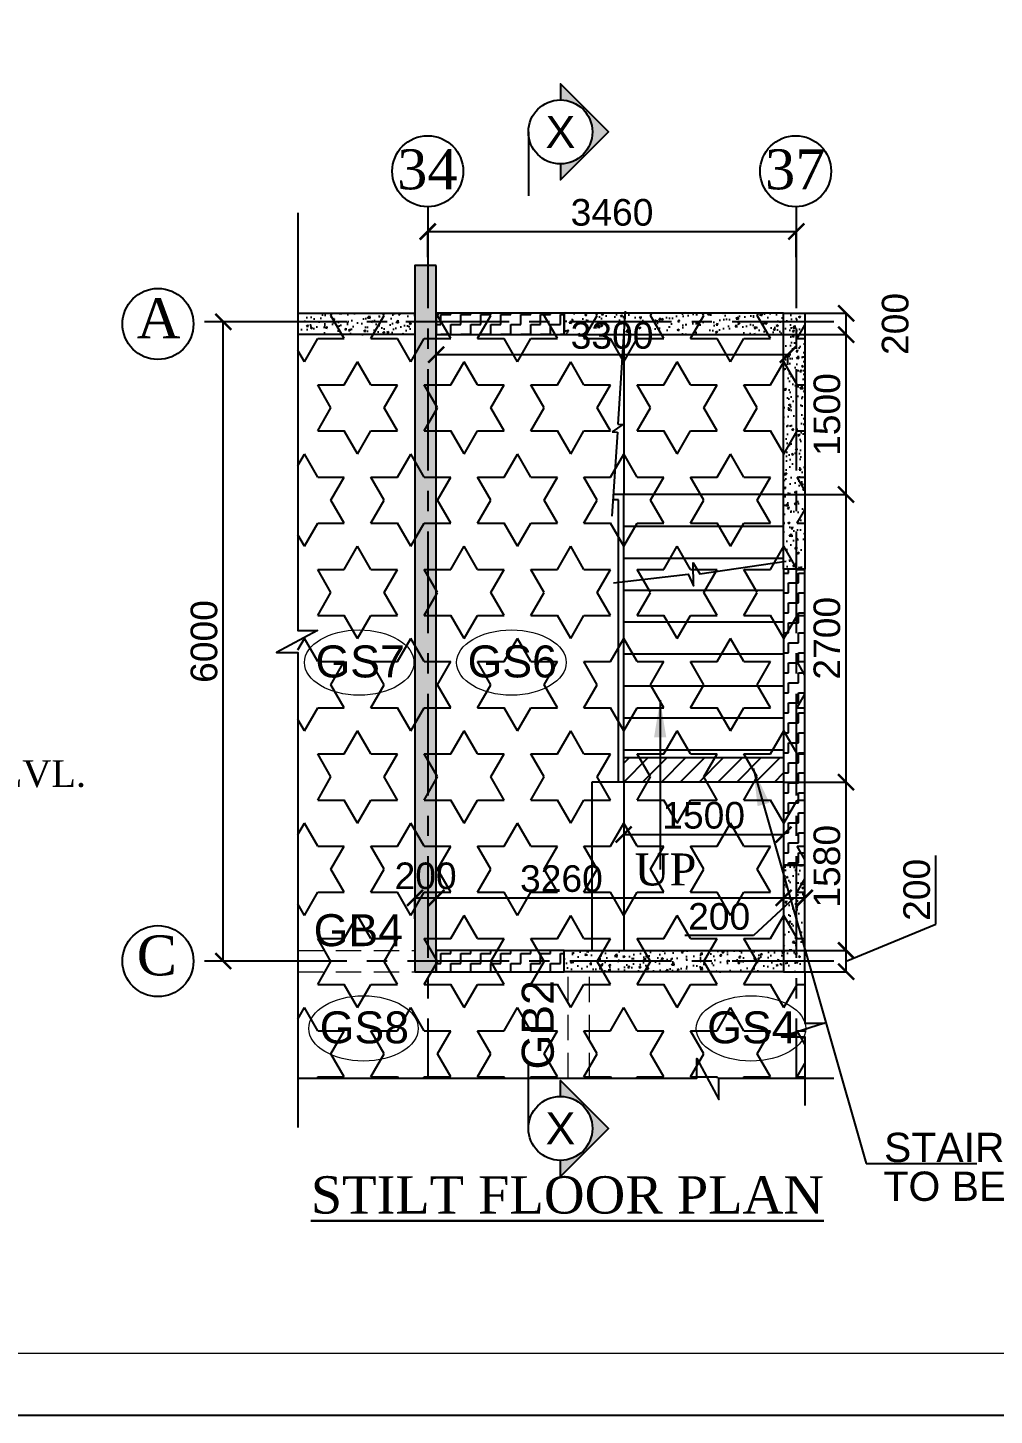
# Model space of a CAD drawing. Header units: inches. Extents: x 42351 to 118476, y -157843 to -108551.
# Drawn here: x 55238 to 64311, y -157843 to -144821 of the extents above; entities that cross this region are included whole.
import ezdxf
from ezdxf.enums import TextEntityAlignment as Align

# ---------------------------------------------------------------- set-up
doc = ezdxf.new("R2010")
doc.units = ezdxf.units.IN
doc.header["$MEASUREMENT"] = 0
doc.linetypes.add('CENTER', pattern=[50.8, 31.75, -6.35, 6.35, -6.35])
doc.linetypes.add('HIDDEN2', pattern=[4.7625, 3.175, -1.5875])
for name, color, linetype in [('1', 8, 'Continuous'), ('4', 4, 'Continuous'), ('ARROW', 5, 'Continuous'), ('BEAM TXT', 4, 'Continuous'), ('DIM', 251, 'Continuous'), ('GIRD CIR', 1, 'Continuous'), ('GIRD TEXT', 4, 'Continuous'), ('GRID', 8, 'CENTER'), ('GRID DIM', 4, 'Continuous'), ('SHEAR WALL', 6, 'Continuous'), ('SHEARWALL HATCH', 8, 'Continuous'), ('SLAB TXT', 4, 'Continuous'), ('STAIR CASE TXT', 4, 'Continuous'), ('STEP LINE', 6, 'Continuous'), ('SW UPTO STILT', 4, 'Continuous'), ('SW UPTO STILT HATCH', 1, 'Continuous')]:
    doc.layers.add(name, color=color, linetype=linetype)
for name, color, linetype, lineweight in [('BEAMS', 3, 'Continuous', 0), ('GRID NO', 4, 'Continuous', 9), ('inner wall', 4, 'Continuous', 30), ('JKEC COLHAT', 2, 'Continuous', 20), ('SLAB CI', 1, 'Continuous', 0), ('text', 4, 'Continuous', 30)]:
    doc.layers.add(name, color=color, linetype=linetype, lineweight=lineweight)
doc.styles.add('KUMAR', font='romantic.ttf')
doc.styles.add('T-200', font='arial.ttf', dxfattribs={"height": 300})
doc.styles.add('T200', font='sanss___.ttf', dxfattribs={"height": 250})
doc.styles.add('T300', font='sanss___.ttf', dxfattribs={"height": 350})
doc.styles.add('T400', font='romantic.ttf')
doc.dimstyles.new('T 200', dxfattribs={"dimtxt": 250, "dimasz": 150, "dimexe": 1, "dimexo": 0, "dimgap": 50, "dimtad": 1, "dimdec": 0, "dimdsep": 46, "dimtxsty": 'T200', "dimblk": 'ARCHTICK', "dimcen": 2.5, "dimdle": 1, "dimclrd": 5, "dimclre": 253, "dimclrt": 1, "dimadec": 0, "dimazin": 0, "dimtfac": 1, "dimtdec": 0, "dimtmove": 2, "dimatfit": 3, "dimfxl": 0, "dimarcsym": 0})
doc.dimstyles.new('T 300', dxfattribs={"dimtxt": 250, "dimasz": 150, "dimexe": 1, "dimexo": 0, "dimgap": 50, "dimtad": 1, "dimdec": 0, "dimrnd": 5, "dimdsep": 46, "dimtxsty": 'T200', "dimblk": 'ARCHTICK', "dimcen": 2.5, "dimdle": 1, "dimclrd": 5, "dimclre": 253, "dimclrt": 4, "dimadec": 0, "dimazin": 0, "dimtfac": 1, "dimtdec": 0, "dimtmove": 2, "dimatfit": 3, "dimfxl": 0, "dimarcsym": 0})
pattern_1 = [(50, (1919136.12, 82485.62), (179.315046, -15.688034), [18.75, -206.25]), (355, (1919136.12, 82485.62), (-34.687833, 188.048033), [15, -165]), (100.451444, (1919151.06, 82484.3), (144.627212, 172.359998), [15.935048, -175.285528]), (46.1842, (1919136.12, 82535.62), (266.810333, -41.37982), [28.125, -309.375]), (96.635635, (1919158.35, 82532.17), (233.665486, 243.52965), [23.902586, -262.92844]), (351.184164, (1919136.12, 82535.62), (233.665486, 243.52965), [22.5, -247.5]), (21, (1919161.12, 82523.12), (149.226763, -100.654723), [18.75, -206.25]), (326, (1919161.12, 82523.12), (60.828833, 181.287511), [15, -165]), (71.451445, (1919173.55, 82514.73), (210.055594, 80.632788), [15.935047, -175.285528]), (37.5, (1919136.12, 82485.615), (3.0399638, 83.2234635), [0, -163, 0, -167.5, 0, -165.625]), (7.5, (1919136.12, 82485.615), (65.7673844, 98.602928), [0, -95.5, 0, -159.25, 0, -63.125]), (327.5, (1919080.37, 82485.615), (133.455609, -5.638718), [0, -62.5, 0, -195, 0, -258.75]), (317.5, (1919055.37, 82485.62), (145.796542, 25.0262456), [0, -81.25, 0, -129.5, 0, -183.75])]
pattern_2 = [(0, (-121259.53, -30510.79), (93.75, 93.75), [93.75, -93.75]), (90, (-121165.78, -30510.79), (-93.75, 93.75), [93.75, -93.75])]

# ---------------------------------------------------------------- blocks, each defined once
blk = doc.blocks.new('_ARCHTICK')
at = {"color": 0, "linetype": 'ByBlock', "const_width": 0.15}
blk.add_lwpolyline([(-0.5, -0.5), (0.5, 0.5)], dxfattribs=at)
blk = doc.blocks.new('*D12')
at = {"layer": 'Defpoints', "color": 0}
for p in [(57073, -147581), (57290, -147581, 15), (57290, -153581, 15)]:
    blk.add_point(p, dxfattribs=at)
at = {"layer": 'GRID DIM', "color": 253, "lineweight": -2}
for p, q in [((57290, -147581), (57072, -147581)), ((57290, -153581), (57072, -153581))]:
    blk.add_line(p, q, dxfattribs=at)
at = {"layer": 'GRID DIM', "color": 5, "lineweight": -2}
blk.add_line((57073, -153582), (57073, -147580), dxfattribs=at)
at = {"layer": 'GRID DIM', "color": 5, "lineweight": -2, "xscale": 150, "yscale": 150, "zscale": 150}
for p, rotation in [((57073, -147581), 90), ((57073, -153581), 270)]:
    blk.add_blockref('_ARCHTICK', p, dxfattribs=dict(at, rotation=rotation))
at = {"layer": 'GRID DIM', "color": 4, "insert": (56894, -150581), "char_height": 250, "attachment_point": 5, "rotation": 90, "style": 'T200'}
blk.add_mtext('6000', dxfattribs=at)
blk = doc.blocks.new('*D13')
at = {"layer": 'Defpoints', "color": 0}
for p in [(62453, -146734), (58993, -146974, 15), (62453, -146974, 15)]:
    blk.add_point(p, dxfattribs=at)
at = {"layer": 'GRID DIM', "color": 5, "lineweight": -2}
blk.add_line((58992, -146734), (62454, -146734), dxfattribs=at)
at = {"layer": 'GRID DIM', "color": 253, "lineweight": -2}
for p, q in [((58993, -146974), (58993, -146733)), ((62453, -146974), (62453, -146733))]:
    blk.add_line(p, q, dxfattribs=at)
at = {"layer": 'GRID DIM', "color": 5, "lineweight": -2, "xscale": 150, "yscale": 150, "zscale": 150, "rotation": 180}
blk.add_blockref('_ARCHTICK', (58993, -146734), dxfattribs=at)
at = {"layer": 'GRID DIM', "color": 5, "lineweight": -2, "xscale": 150, "yscale": 150, "zscale": 150}
blk.add_blockref('_ARCHTICK', (62453, -146734), dxfattribs=at)
at = {"layer": 'GRID DIM', "color": 4, "insert": (60723, -146555), "char_height": 250, "attachment_point": 5, "style": 'T200'}
blk.add_mtext('3460', dxfattribs=at)
blk = doc.blocks.new('*D14')
at = {"layer": 'Defpoints', "color": 0}
for p in [(60833, -151901, 15), (62333, -151901, 15), (62333, -152393)]:
    blk.add_point(p, dxfattribs=at)
at = {"layer": 'DIM', "color": 253, "lineweight": -2}
for p, q in [((60833, -151901), (60833, -152394)), ((62333, -151901), (62333, -152394))]:
    blk.add_line(p, q, dxfattribs=at)
at = {"layer": 'DIM', "color": 5, "lineweight": -2}
blk.add_line((60832, -152393), (62334, -152393), dxfattribs=at)
at = {"layer": 'DIM', "color": 5, "lineweight": -2, "xscale": 150, "yscale": 150, "zscale": 150, "rotation": 180}
blk.add_blockref('_ARCHTICK', (60833, -152393), dxfattribs=at)
at = {"layer": 'DIM', "color": 5, "lineweight": -2, "xscale": 150, "yscale": 150, "zscale": 150}
blk.add_blockref('_ARCHTICK', (62333, -152393), dxfattribs=at)
at = {"layer": 'DIM', "color": 1, "insert": (61583, -152214), "char_height": 250, "attachment_point": 5, "style": 'T200'}
blk.add_mtext('1500', dxfattribs=at)
blk = doc.blocks.new('*D15')
at = {"layer": 'Defpoints', "color": 0}
for p in [(62333, -151901), (62920, -151901), (62333, -153481, 15)]:
    blk.add_point(p, dxfattribs=at)
at = {"layer": 'DIM', "color": 253, "lineweight": -2}
for p, q in [((62333, -151901), (62921, -151901)), ((62333, -153481), (62921, -153481))]:
    blk.add_line(p, q, dxfattribs=at)
at = {"layer": 'DIM', "color": 5, "lineweight": -2}
blk.add_line((62920, -153482), (62920, -151900), dxfattribs=at)
at = {"layer": 'DIM', "color": 5, "lineweight": -2, "xscale": 150, "yscale": 150, "zscale": 150}
for p, rotation in [((62920, -151901), 90), ((62920, -153481), 270)]:
    blk.add_blockref('_ARCHTICK', p, dxfattribs=dict(at, rotation=rotation))
at = {"layer": 'DIM', "color": 1, "insert": (62741, -152691), "char_height": 250, "attachment_point": 5, "rotation": 90, "style": 'T200'}
blk.add_mtext('1580', dxfattribs=at)
blk = doc.blocks.new('*D16')
at = {"layer": 'Defpoints', "color": 0}
for p in [(62333, -149201, 15), (62920, -149201), (62333, -151901)]:
    blk.add_point(p, dxfattribs=at)
at = {"layer": 'DIM', "color": 253, "lineweight": -2}
for p, q in [((62333, -149201), (62921, -149201)), ((62333, -151901), (62921, -151901))]:
    blk.add_line(p, q, dxfattribs=at)
at = {"layer": 'DIM', "color": 5, "lineweight": -2}
blk.add_line((62920, -151902), (62920, -149200), dxfattribs=at)
at = {"layer": 'DIM', "color": 5, "lineweight": -2, "xscale": 150, "yscale": 150, "zscale": 150}
for p, rotation in [((62920, -149201), 90), ((62920, -151901), 270)]:
    blk.add_blockref('_ARCHTICK', p, dxfattribs=dict(at, rotation=rotation))
at = {"layer": 'DIM', "color": 1, "insert": (62741, -150551), "char_height": 250, "attachment_point": 5, "rotation": 90, "style": 'T200'}
blk.add_mtext('2700', dxfattribs=at)
blk = doc.blocks.new('*D17')
at = {"layer": 'Defpoints', "color": 0}
for p in [(62333, -147701, 15), (62920, -147701), (62333, -149201, 15)]:
    blk.add_point(p, dxfattribs=at)
at = {"layer": 'DIM', "color": 253, "lineweight": -2}
for p, q in [((62333, -147701), (62921, -147701)), ((62333, -149201), (62921, -149201))]:
    blk.add_line(p, q, dxfattribs=at)
at = {"layer": 'DIM', "color": 5, "lineweight": -2}
blk.add_line((62920, -149202), (62920, -147700), dxfattribs=at)
at = {"layer": 'DIM', "color": 5, "lineweight": -2, "xscale": 150, "yscale": 150, "zscale": 150}
for p, rotation in [((62920, -147701), 90), ((62920, -149201), 270)]:
    blk.add_blockref('_ARCHTICK', p, dxfattribs=dict(at, rotation=rotation))
at = {"layer": 'DIM', "color": 1, "insert": (62741, -148451), "char_height": 250, "attachment_point": 5, "rotation": 90, "style": 'T200'}
blk.add_mtext('1500', dxfattribs=at)
blk = doc.blocks.new('*D18')
at = {"layer": 'Defpoints', "color": 0}
for p in [(62533, -147501, 15), (62920, -147501), (62333, -147701, 15)]:
    blk.add_point(p, dxfattribs=at)
at = {"layer": 'DIM', "color": 253, "lineweight": -2}
for p, q in [((62533, -147501), (62921, -147501)), ((62333, -147701), (62921, -147701))]:
    blk.add_line(p, q, dxfattribs=at)
at = {"layer": 'DIM', "color": 5, "lineweight": -2}
blk.add_line((62920, -147702), (62920, -147500), dxfattribs=at)
at = {"layer": 'DIM', "color": 5, "lineweight": -2, "xscale": 150, "yscale": 150, "zscale": 150}
for p, rotation in [((62920, -147501), 90), ((62920, -147701), 270)]:
    blk.add_blockref('_ARCHTICK', p, dxfattribs=dict(at, rotation=rotation))
at = {"layer": 'DIM', "color": 1, "insert": (63382, -147601), "char_height": 250, "attachment_point": 5, "rotation": 90, "style": 'T200'}
blk.add_mtext('200', dxfattribs=at)
blk = doc.blocks.new('*D19')
at = {"layer": 'Defpoints', "color": 0}
for p in [(62333, -153481), (62921, -153481), (62333, -153681, 15)]:
    blk.add_point(p, dxfattribs=at)
at = {"layer": 'DIM', "color": 5, "lineweight": -2}
for p, q in [((63763, -153234), (63763, -152590)), ((62921, -153581), (63763, -153234)), ((62921, -153682), (62921, -153480))]:
    blk.add_line(p, q, dxfattribs=at)
at = {"layer": 'DIM', "color": 253, "lineweight": -2}
for p, q in [((62333, -153481), (62922, -153481)), ((62333, -153681), (62922, -153681))]:
    blk.add_line(p, q, dxfattribs=at)
at = {"layer": 'DIM', "color": 5, "lineweight": -2, "xscale": 150, "yscale": 150, "zscale": 150}
for p, rotation in [((62921, -153481), 90), ((62921, -153681), 270)]:
    blk.add_blockref('_ARCHTICK', p, dxfattribs=dict(at, rotation=rotation))
at = {"layer": 'DIM', "color": 1, "insert": (63584, -152912), "char_height": 250, "attachment_point": 5, "rotation": 90, "style": 'T200'}
blk.add_mtext('200', dxfattribs=at)
blk = doc.blocks.new('*D20')
at = {"layer": 'Defpoints', "color": 0}
for p in [(59073, -152987), (58873, -153184, 15), (59073, -153184, 15)]:
    blk.add_point(p, dxfattribs=at)
at = {"layer": 'DIM', "color": 5, "lineweight": -2}
blk.add_line((58872, -152987), (59074, -152987), dxfattribs=at)
at = {"layer": 'DIM', "color": 253, "lineweight": -2}
for p, q in [((58873, -153184), (58873, -152986)), ((59073, -153184), (59073, -152986))]:
    blk.add_line(p, q, dxfattribs=at)
at = {"layer": 'DIM', "color": 5, "lineweight": -2, "xscale": 150, "yscale": 150, "zscale": 150, "rotation": 180}
blk.add_blockref('_ARCHTICK', (58873, -152987), dxfattribs=at)
at = {"layer": 'DIM', "color": 5, "lineweight": -2, "xscale": 150, "yscale": 150, "zscale": 150}
blk.add_blockref('_ARCHTICK', (59073, -152987), dxfattribs=at)
at = {"layer": 'DIM', "color": 1, "insert": (58973, -152782), "char_height": 250, "attachment_point": 5, "style": 'T200'}
blk.add_mtext('200', dxfattribs=at)
blk = doc.blocks.new('*D21')
at = {"layer": 'Defpoints', "color": 0}
for p in [(62333, -152987), (62333, -153082, 15), (59073, -153184, 15)]:
    blk.add_point(p, dxfattribs=at)
at = {"layer": 'DIM', "color": 5, "lineweight": -2}
blk.add_line((59072, -152987), (62334, -152987), dxfattribs=at)
at = {"layer": 'DIM', "color": 253, "lineweight": -2}
for p, q in [((59073, -153184), (59073, -152986)), ((62333, -153082), (62333, -152986))]:
    blk.add_line(p, q, dxfattribs=at)
at = {"layer": 'DIM', "color": 5, "lineweight": -2, "xscale": 150, "yscale": 150, "zscale": 150, "rotation": 180}
blk.add_blockref('_ARCHTICK', (59073, -152987), dxfattribs=at)
at = {"layer": 'DIM', "color": 5, "lineweight": -2, "xscale": 150, "yscale": 150, "zscale": 150}
blk.add_blockref('_ARCHTICK', (62333, -152987), dxfattribs=at)
at = {"layer": 'DIM', "color": 1, "insert": (60248, -152808), "char_height": 250, "attachment_point": 5, "style": 'T200'}
blk.add_mtext('3260', dxfattribs=at)
blk = doc.blocks.new('*D22')
at = {"layer": 'Defpoints', "color": 0}
for p in [(62533, -152987), (62333, -153082, 15), (62533, -153082, 15)]:
    blk.add_point(p, dxfattribs=at)
at = {"layer": 'DIM', "color": 5, "lineweight": -2}
for p, q in [((62433, -152987), (62051, -153342)), ((62332, -152987), (62534, -152987)), ((62051, -153342), (61407, -153342))]:
    blk.add_line(p, q, dxfattribs=at)
at = {"layer": 'DIM', "color": 253, "lineweight": -2}
for p, q in [((62333, -153082), (62333, -152986)), ((62533, -153082), (62533, -152986))]:
    blk.add_line(p, q, dxfattribs=at)
at = {"layer": 'DIM', "color": 5, "lineweight": -2, "xscale": 150, "yscale": 150, "zscale": 150, "rotation": 180}
blk.add_blockref('_ARCHTICK', (62333, -152987), dxfattribs=at)
at = {"layer": 'DIM', "color": 5, "lineweight": -2, "xscale": 150, "yscale": 150, "zscale": 150}
blk.add_blockref('_ARCHTICK', (62533, -152987), dxfattribs=at)
at = {"layer": 'DIM', "color": 1, "insert": (61729, -153163), "char_height": 250, "attachment_point": 5, "style": 'T200'}
blk.add_mtext('200', dxfattribs=at)
blk = doc.blocks.new('*D23')
at = {"layer": 'Defpoints', "color": 0}
for p in [(62373, -147889), (59073, -147985, 15), (62373, -147985, 15)]:
    blk.add_point(p, dxfattribs=at)
at = {"layer": 'DIM', "color": 5, "lineweight": -2}
blk.add_line((59072, -147889), (62374, -147889), dxfattribs=at)
at = {"layer": 'DIM', "color": 253, "lineweight": -2}
for p, q in [((59073, -147985), (59073, -147888)), ((62373, -147985), (62373, -147888))]:
    blk.add_line(p, q, dxfattribs=at)
at = {"layer": 'DIM', "color": 5, "lineweight": -2, "xscale": 150, "yscale": 150, "zscale": 150, "rotation": 180}
blk.add_blockref('_ARCHTICK', (59073, -147889), dxfattribs=at)
at = {"layer": 'DIM', "color": 5, "lineweight": -2, "xscale": 150, "yscale": 150, "zscale": 150}
blk.add_blockref('_ARCHTICK', (62373, -147889), dxfattribs=at)
at = {"layer": 'DIM', "color": 1, "insert": (60723, -147710), "char_height": 250, "attachment_point": 5, "style": 'T200'}
blk.add_mtext('3300', dxfattribs=at)

msp = doc.modelspace()

# ---------------------------------------------------------------- hatches: boundary and pattern name
at = {"layer": '1'}
for points in [[(60688.6, -145798.3), (60238.6, -146248.3), (60238.6, -146098.3, 0.4142136), (60538.6, -145798.3, 0.4142136), (60238.6, -145498.3), (60238.6, -145348.3)], [(60688.6, -155151.1), (60238.6, -154701.1), (60238.6, -154851.1, -0.4142136), (60538.6, -155151.1, -0.4142136), (60238.6, -155451.1), (60238.6, -155601.1)]]:
    msp.add_hatch(color=30, dxfattribs=at).paths.add_polyline_path(points)
h = msp.add_hatch(dxfattribs=at)
h.set_pattern_fill('STARS', color=256, scale=2000, style=0)
h.set_pattern_definition([(0, (-116540.46, -215289.14), (0, 433.0127), [250, -250]), (60, (-116540.46, -215289.14), (-375, 216.50635), [250, -250]), (120, (-116415.46, -215072.64), (-375, -216.5064), [250, -250])])
h.paths.add_polyline_path([(57773.1, -147501.1), (62532.8, -147501.1), (62532.8, -154680), (57773.1, -154680)])
h = msp.add_hatch(dxfattribs=at)
h.set_pattern_fill('ANSI31', color=256, scale=1000)
h.set_pattern_definition([(45, (60832.85, -151901.06), (-88.388, 88.388), [])])
h.paths.add_polyline_path([(60832.8, -151671.1), (62332.8, -151671.1), (62332.8, -151901.1), (60832.8, -151901.1)])
at = {"layer": 'SHEARWALL HATCH'}
h = msp.add_hatch(dxfattribs=at)
h.set_pattern_fill('AR-CONC', color=256, scale=25)
h.set_pattern_definition(pattern_1)
h.paths.add_polyline_path([(59072.8, -147051.1), (58872.8, -147051.1), (58872.8, -153681), (59072.8, -153681)])
h = msp.add_hatch(dxfattribs=at)
h.set_pattern_fill('AR-CONC', color=256, scale=25)
h.set_pattern_definition([(50, (1919346.12, 82485.62), (179.315046, -15.688034), [18.75, -206.25]), (355, (1919346.12, 82485.62), (-34.687833, 188.048033), [15, -165]), (100.451444, (1919361.06, 82484.3), (144.627212, 172.359998), [15.935048, -175.285528]), (46.1842, (1919346.12, 82535.62), (266.810333, -41.37982), [28.125, -309.375]), (96.635635, (1919368.35, 82532.17), (233.665486, 243.52965), [23.902586, -262.92844]), (351.184164, (1919346.12, 82535.62), (233.665486, 243.52965), [22.5, -247.5]), (21, (1919371.12, 82523.12), (149.226763, -100.654723), [18.75, -206.25]), (326, (1919371.12, 82523.12), (60.828833, 181.287511), [15, -165]), (71.451445, (1919383.55, 82514.73), (210.055594, 80.632788), [15.935047, -175.285528]), (37.5, (1919346.12, 82485.615), (3.0399638, 83.2234635), [0, -163, 0, -167.5, 0, -165.625]), (7.5, (1919346.12, 82485.615), (65.7673844, 98.602928), [0, -95.5, 0, -159.25, 0, -63.125]), (327.5, (1919290.37, 82485.615), (133.455609, -5.638718), [0, -62.5, 0, -195, 0, -258.75]), (317.5, (1919265.37, 82485.62), (145.796542, 25.0262456), [0, -81.25, 0, -129.5, 0, -183.75])])
h.paths.add_polyline_path([(58872.8, -147701.1), (58872.8, -147501.1), (57773.1, -147501.1), (57773.1, -147701.1)])
h = msp.add_hatch(dxfattribs=at)
h.set_pattern_fill('AR-CONC', color=256, scale=25)
h.set_pattern_definition(pattern_1)
h.paths.add_polyline_path([(62332.8, -147501.1), (60272.7, -147501.1), (60272.7, -147701.1), (62332.8, -147701.1)])
h = msp.add_hatch(dxfattribs=at)
h.set_pattern_fill('AR-CONC', color=256, scale=25)
h.set_pattern_definition(pattern_1)
h.paths.add_polyline_path([(62332.8, -149901), (62532.8, -149901), (62532.8, -147501.1), (62332.8, -147501.1)])
h = msp.add_hatch(dxfattribs=at)
h.set_pattern_fill('AR-CONC', color=256, scale=25)
h.set_pattern_definition(pattern_1)
h.paths.add_polyline_path([(62532.8, -152681), (62332.8, -152681), (62332.8, -153681), (62532.8, -153681)])
h = msp.add_hatch(dxfattribs=at)
h.set_pattern_fill('AR-CONC', color=256, scale=25)
h.set_pattern_definition(pattern_1)
h.paths.add_polyline_path([(60272.7, -153481), (60272.7, -153681), (62332.8, -153681), (62332.8, -153481)])
at = {"layer": 'SW UPTO STILT HATCH'}
h = msp.add_hatch(dxfattribs=at)
h.set_pattern_fill('ZIGZAG', color=8, scale=750)
h.set_pattern_definition(pattern_2)
h.paths.add_polyline_path([(59072.8, -147701.1), (60272.7, -147701.1), (60272.7, -147501.1), (59072.8, -147501.1)])
h = msp.add_hatch(dxfattribs=at)
h.set_pattern_fill('ZIGZAG', color=8, scale=750)
h.set_pattern_definition([(0, (63316.23, -151719.7), (93.75, 93.75), [93.75, -93.75]), (90, (63409.98, -151719.7), (-93.75, 93.75), [93.75, -93.75])])
h.paths.add_polyline_path([(62532.8, -149901), (62332.8, -149901), (62332.8, -152681), (62532.8, -152681)])
h = msp.add_hatch(dxfattribs=at)
h.set_pattern_fill('ZIGZAG', color=8, scale=750)
h.set_pattern_definition(pattern_2)
h.paths.add_polyline_path([(60272.8, -153481), (59072.8, -153481), (59072.8, -153681), (60272.8, -153681)])

# ---------------------------------------------------------------- linework, layer by layer
at = {"layer": '1', "color": 30}
for p, q in [((59938.6, -145798.3), (59938.6, -146398.3)), ((59938.6, -155151.1), (59938.6, -154551.1))]:
    msp.add_line(p, q, dxfattribs=at)
at = {"layer": '1'}
for p, q in [((60832.8, -149201.1, 14.7), (60735.1, -149201.1, 14.7)), ((60832.8, -151901.1, 14.7), (60832.8, -149201.1, 14.7)), ((60782.8, -149251.1, 14.7), (60731.9, -149251.1, 14.7)), ((60782.8, -151901.1, 14.7), (60782.8, -149251.1, 14.7)), ((60832.8, -151901.1, 14.7), (60782.8, -151901.1, 14.7))]:
    msp.add_line(p, q, dxfattribs=at)
at = {"layer": '1', "color": 30}
for points in [[(60238.6, -146098.3), (60238.6, -146248.3), (60688.6, -145798.3), (60238.6, -145348.3), (60238.6, -145498.3)], [(60238.6, -154851.1), (60238.6, -154701.1), (60688.6, -155151.1), (60238.6, -155601.1), (60238.6, -155451.1)]]:
    msp.add_lwpolyline(points, dxfattribs=at)
for centre in [(60238.6, -145798.3), (60238.6, -155151.1)]:
    msp.add_circle(centre, 300, dxfattribs=at)
at = {"layer": '4', "elevation": 14.7}
msp.add_lwpolyline([(60832.8, -151671.1), (62332.8, -151671.1), (62332.8, -151901.1), (60832.8, -151901.1)], close=True, dxfattribs=at)
at = {"layer": 'BEAMS', "linetype": 'HIDDEN2', "ltscale": 75}
for p, q in [((57773.1, -153481, 14.7), (58872.8, -153481, 14.7)), ((57773.1, -153681, 14.7), (58872.8, -153681, 14.7)), ((60312.5, -154680, 14.7), (60312.5, -153681, 14.7)), ((60512.5, -154680, 14.7), (60512.5, -153681, 14.7))]:
    msp.add_line(p, q, dxfattribs=at)
at = {"layer": 'Defpoints', "ltscale": 0.2}
msp.add_lwpolyline([(42351.3, -157843.2), (113517.9, -157843.2), (113517.9, -108551.5), (42351.3, -108551.5)], close=True, dxfattribs=at)
at = {"layer": 'DIM'}
for points in [[(57773.1, -146558.5), (57773.1, -150477.5), (57957.3, -150477.5), (57573.8, -150685.2), (57773.1, -150685.2), (57773.1, -155141)], [(57773.1, -154680), (61517.9, -154680), (61517.9, -154495.8), (61725.6, -154879.3), (61725.6, -154680), (62804.1, -154680)]]:
    msp.add_lwpolyline(points, dxfattribs=at)
at = {"layer": 'DIM', "elevation": 14.7}
msp.add_lwpolyline([(62532.8, -153681), (62532.8, -154162), (62716.6, -154162), (62315.3, -154290.1), (62532.8, -154290.1), (62532.8, -154935)], dxfattribs=at)
at = {"layer": 'GIRD CIR'}
for centre in [(58992.8, -146167.6, 14.7), (62446.5, -146167.6, 14.7), (56460.5, -147601.1, 14.7), (56460.5, -153581, 14.7)]:
    msp.add_circle(centre, 333.3, dxfattribs=at)
at = {"layer": 'GRID', "ltscale": 30}
for p, q in [((58992.8, -146500.9, 14.7), (58992.8, -154680, 14.7)), ((62452.8, -146500.9, 14.7), (62452.8, -154680, 14.7)), ((62804.1, -147581.1, 14.7), (56793.9, -147581.1, 14.7)), ((62804.1, -153581, 14.7), (56793.9, -153581, 14.7))]:
    msp.add_line(p, q, dxfattribs=at)
at = {"layer": 'JKEC COLHAT', "ltscale": 0.2}
msp.add_lwpolyline([(42934.6, -157259.8), (112934.6, -157259.8), (112934.6, -109134.8), (42934.6, -109134.8)], close=True, dxfattribs=at)
at = {"layer": 'SHEAR WALL'}
for p, q in [((59072.8, -147691.1, 14.7), (59072.8, -147501.1, 14.7)), ((60272.7, -147501.1, 14.7), (60272.7, -147701.1, 14.7))]:
    msp.add_line(p, q, dxfattribs=at)
at = {"layer": 'SHEAR WALL', "elevation": 14.7}
for points in [[(59072.8, -147051.1), (58872.8, -147051.1), (58872.8, -153681), (59072.8, -153681)], [(60272.7, -147701.1), (62332.8, -147701.1), (62332.8, -147501.1), (60272.7, -147501.1)], [(62532.8, -149901), (62332.8, -149901), (62332.8, -147501.1), (62532.8, -147501.1)], [(62532.8, -152681), (62332.8, -152681), (62332.8, -153681), (62532.8, -153681)], [(62332.8, -153681), (60272.8, -153681), (60272.8, -153481), (62332.8, -153481)]]:
    msp.add_lwpolyline(points, close=True, dxfattribs=at)
msp.add_lwpolyline([(57773.1, -147501.1), (58872.8, -147501.1), (58872.8, -147701.1), (57773.1, -147701.1)], dxfattribs=at)
at = {"layer": 'SLAB CI'}
for centre in [(58350.1, -150778.6), (59778.4, -150778.6), (58390.1, -154212.9), (62027.4, -154212.9)]:
    msp.add_ellipse(centre, major_axis=(513.9, 0), ratio=0.5964455, dxfattribs=at)
at = {"layer": 'STEP LINE'}
for p, q in [((60845.7, -147481.1, 14.7), (60777.5, -148542.3, 14.7)), ((60832.8, -147701.1, 14.7), (60832.8, -149201.1, 14.7)), ((60825.8, -148545.4, 14.7), (60724.4, -148611.9, 14.7)), ((60777.5, -148542.3, 14.7), (60825.8, -148545.4, 14.7)), ((60772.8, -148615, 14.7), (60722, -149404.7, 14.7)), ((60724.4, -148611.9, 14.7), (60772.8, -148615, 14.7)), ((62332.8, -149201.1, 14.7), (60832.8, -149201.1, 14.7)), ((62332.8, -149501.1, 14.7), (60832.8, -149501.1, 14.7)), ((62332.8, -149801.1, 14.7), (60832.8, -149801.1, 14.7)), ((62332.8, -150101.1, 14.7), (60832.8, -150101.1, 14.7)), ((62332.8, -150401.1, 14.7), (60832.8, -150401.1, 14.7)), ((62332.8, -150701.1, 14.7), (60832.8, -150701.1, 14.7)), ((62332.8, -151001.1, 14.7), (60832.8, -151001.1, 14.7)), ((62332.8, -151301.1, 14.7), (60832.8, -151301.1, 14.7)), ((62332.8, -151601.1, 14.7), (60832.8, -151601.1, 14.7)), ((62332.8, -151901.1, 14.7), (60832.8, -151901.1, 14.7))]:
    msp.add_line(p, q, dxfattribs=at)
at = {"layer": 'STEP LINE', "color": 8}
for p, q in [((60532.8, -151901.1), (60532.8, -153481)), ((60832.8, -151901.1), (60532.8, -151901.1)), ((60832.8, -151901.1), (60832.8, -153481))]:
    msp.add_line(p, q, dxfattribs=at)
at = {"layer": 'STEP LINE', "elevation": 14.7}
msp.add_lwpolyline([(60735.5, -150030.8), (61438, -149947.7), (61486.9, -150059.6), (61484.2, -149842.8), (61545.7, -149945.1), (62358, -149827.4)], dxfattribs=at)
at = {"layer": 'SW UPTO STILT', "color": 1, "elevation": 14.7}
for points in [[(59072.8, -147701.1), (60272.7, -147701.1), (60272.7, -147501.1), (59072.8, -147501.1)], [(62532.8, -149901), (62332.8, -149901), (62332.8, -152681), (62532.8, -152681)], [(60272.8, -153481), (59072.8, -153481), (59072.8, -153681), (60272.8, -153681)]]:
    msp.add_lwpolyline(points, close=True, dxfattribs=at)

# ---------------------------------------------------------------- texts
at = {"layer": 'BEAM TXT', "style": 'T200'}
msp.add_text('GB4', height=300, dxfattribs=at).set_placement((57922, -153440.7))
msp.add_text('GB2', height=300, rotation=90, dxfattribs=at).set_placement((60175.9, -154598))
at = {"layer": 'GIRD TEXT', "ltscale": 7, "style": 'T400'}
for s, p in [('34', (58705.9, -146336.9)), ('37', (62159.5, -146336.9)), ('A', (56261.1, -147734.4)), ('C', (56261.1, -153714.3))]:
    msp.add_text(s, height=375, dxfattribs=at).set_placement(p)
at = {"layer": 'GRID NO', "style": 'T-200'}
for p in [(60238.6, -145798.3), (60238.6, -155151.1)]:
    msp.add_text('X', height=300, dxfattribs=at).set_placement(p, align=Align.MIDDLE)
at = {"layer": 'inner wall', "color": 2, "style": 'KUMAR'}
msp.add_text('UP', height=300, dxfattribs=at).set_placement((60936.1, -152870.8))
at = {"layer": 'SLAB TXT', "style": 'T200'}
for s, p in [('GS7', (57939, -150918.3)), ('GS6', (59367.2, -150918.3)), ('GS8', (57978.9, -154352.7)), ('GS4', (61616.2, -154352.7))]:
    msp.add_text(s, height=300, dxfattribs=at).set_placement(p)
at = {"layer": 'STAIR CASE TXT', "color": 4, "style": 'T400'}
msp.add_text('STILT LOBBY LVL.', height=250, rotation=360, dxfattribs=at).set_placement((55785.2, -151946), align=Align.RIGHT)
at = {"layer": 'text', "color": 30, "ltscale": 7, "style": 'T300'}
for s, p in [('STAIRCASE DOWELS', (63276.2, -155467)), ('TO BE PROVIDED', (63271, -155831.1))]:
    msp.add_text(s, height=275, dxfattribs=at).set_placement(p)
at = {"layer": 'text', "color": 4, "style": 'T400'}
msp.add_text('%%USTILT FLOOR PLAN', height=350, dxfattribs=at).set_placement((60303.8, -155775.3), align=Align.MIDDLE)

# ---------------------------------------------------------------- dimensions: what is measured, and where the dimension line sits
at = {"layer": 'DIM', "color": 2}
for base, p1, p2, picture, middle in [((62919.8, -147501.1), (62332.8, -147701.1, 14.7), (62532.8, -147501.1, 14.7), '*D18', (63382.2, -147601.1)), ((62919.8, -147701.1), (62332.8, -149201.1, 14.7), (62332.8, -147701.1, 14.7), '*D17', (62741.1, -148451.1)), ((62919.8, -149201.1), (62332.8, -151901.1), (62332.8, -149201.1, 14.7), '*D16', (62741.1, -150551.1)), ((62919.8, -151901.1), (62332.8, -153481, 14.7), (62332.8, -151901.1), '*D15', (62741.1, -152691))]:
    dim = msp.add_linear_dim(base=base, p1=p1, p2=p2, angle=90, dimstyle='T 200', override={"dimrnd": 5, "dimfxl": 1.5, "dimarcsym": 2}, dxfattribs=at)
    dim.commit()
    dim.dimension.update_dxf_attribs({"geometry": picture, "text_midpoint": middle})
for base, p1, p2, picture, middle in [((62372.8, -147889), (59072.8, -147985.3, 14.7), (62372.8, -147985.3, 14.7), '*D23', (60722.8, -147710)), ((62332.8, -152392.6), (60832.8, -151901.1, 14.7), (62332.8, -151901.1, 14.7), '*D14', (61582.8, -152213.8)), ((59072.8, -152987.1), (58872.8, -153184.5, 14.7), (59072.8, -153184.5, 14.7), '*D20', (58972.8, -152782.3))]:
    dim = msp.add_linear_dim(base=base, p1=p1, p2=p2, dimstyle='T 200', override={"dimrnd": 5, "dimfxl": 1.5, "dimarcsym": 2}, dxfattribs=at)
    dim.commit()
    dim.dimension.update_dxf_attribs({"geometry": picture, "text_midpoint": middle})
dim = msp.add_linear_dim(base=(62920.8, -153481), p1=(62332.8, -153681, 14.7), p2=(62332.8, -153481), angle=90, dimstyle='T 200', override={"dimrnd": 5, "dimtmove": 1, "dimfxl": 1.5, "dimarcsym": 2}, dxfattribs=at)
dim.commit()
dim.dimension.update_dxf_attribs({"geometry": '*D19', "text_midpoint": (63763, -153184), "dimtype": 160})
for base, p1, p2, override, picture, middle in [((62332.8, -152987.1), (59072.8, -153184.5, 14.7), (62332.8, -153081.7, 14.7), {"dimrnd": 5, "dimfxl": 1.5, "dimarcsym": 2}, '*D21', (60248.3, -152808.1)), ((62532.8, -152987.1), (62332.8, -153081.7, 14.7), (62532.8, -153081.7, 14.7), {"dimrnd": 5, "dimtmove": 1, "dimfxl": 1.5, "dimarcsym": 2}, '*D22', (62000.8, -153341.6))]:
    dim = msp.add_linear_dim(base=base, p1=p1, p2=p2, dimstyle='T 200', override=override, dxfattribs=at)
    dim.commit()
    dim.dimension.update_dxf_attribs({"geometry": picture, "text_midpoint": middle, "dimtype": 160})
at = {"layer": 'GRID DIM'}
dim = msp.add_linear_dim(base=(62452.8, -146734.4), p1=(58992.8, -146974.5, 14.7), p2=(62452.8, -146974.5, 14.7), dimstyle='T 300', dxfattribs=at)
dim.commit()
dim.dimension.update_dxf_attribs({"geometry": '*D13', "text_midpoint": (60722.8, -146555.4)})
dim = msp.add_linear_dim(base=(57073.3, -147581.1), p1=(57290, -153581, 14.7), p2=(57290, -147581.1, 14.7), angle=90, dimstyle='T 300', dxfattribs=at)
dim.commit()
dim.dimension.update_dxf_attribs({"geometry": '*D12', "text_midpoint": (56894.4, -150581)})

# ---------------------------------------------------------------- leaders
at = {"layer": 'ARROW'}
for points in [[(61174.7, -151131.9, 14.7), (61174.7, -152721.6, 14.7)], [(62048.6, -151774.3), (63109.1, -155479.6), (64146.1, -155479.6)]]:
    msp.add_leader(points, dimstyle='T 200', override={"dimasz": 350, "dimtad": 0, "dimfxl": 5000, "dimarcsym": 2}, dxfattribs=at)

doc.saveas('drawing.dxf')
